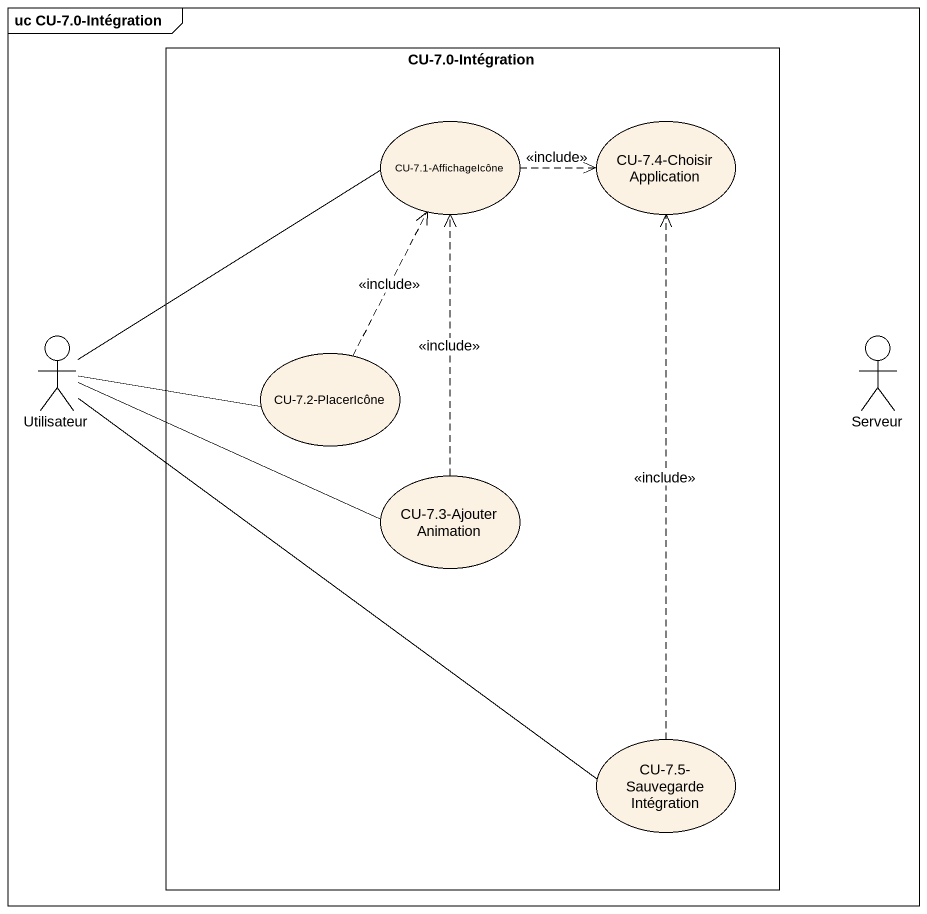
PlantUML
@startuml
mainframe uc CU-7.0-Intégration
rectangle "CU-7.0-Intégration" as CU_7_0_Intégration {
  usecase "CU-7.1-AffichageIcône" as CU_7_1_AffichageIcône
  usecase "CU-7.4-ChoisirApplication" as CU_7_4_ChoisirApplication
  usecase "CU-7.2-PlacerIcône" as CU_7_2_PlacerIcône
  usecase "CU-7.3-AjouterAnimation" as CU_7_3_AjouterAnimation
  usecase "CU-7.5-SauvegardeIntégration" as CU_7_5_SauvegardeIntégration
}
actor Utilisateur
actor Serveur
CU_7_1_AffichageIcône .right.> CU_7_4_ChoisirApplication : <<include>>
Utilisateur -right- CU_7_1_AffichageIcône
Utilisateur -right- CU_7_2_PlacerIcône
Utilisateur -right- CU_7_3_AjouterAnimation
Utilisateur -- CU_7_5_SauvegardeIntégration
CU_7_2_PlacerIcône .up.> CU_7_1_AffichageIcône : <<include>>
CU_7_3_AjouterAnimation .up.> CU_7_1_AffichageIcône : <<include>>
CU_7_5_SauvegardeIntégration .up.> CU_7_4_ChoisirApplication : <<include>>
@enduml
